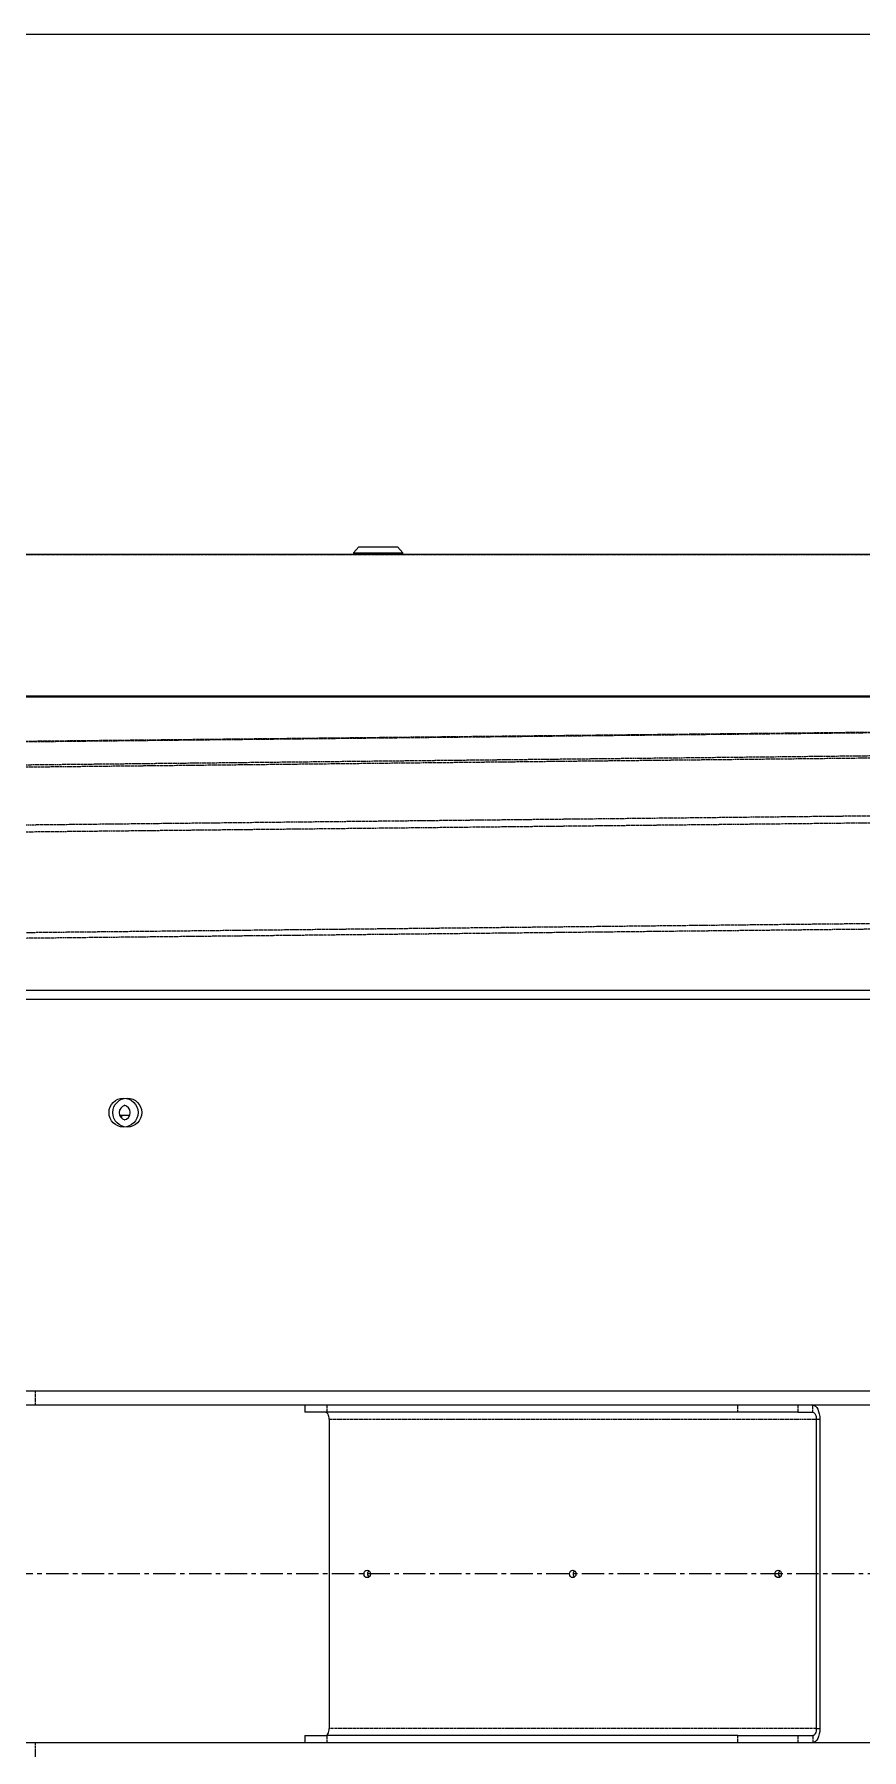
# Model space of a CAD drawing. Header units: millimetres. Extents: x -18594 to 273470, y -238787 to 48452.
# Drawn here: x 35855 to 36326, y -238011 to -237035 of the extents above; entities that cross this region are included whole.
import ezdxf

# ---------------------------------------------------------------- set-up
doc = ezdxf.new("R2010")
doc.units = ezdxf.units.MM
doc.linetypes.add('Xref AGV layout$0$CENTERX2', pattern=[20.32, 12.7, -2.54, 2.54, -2.54])
doc.linetypes.add('Xref AGV layout$0$PHANTOM', pattern=[2.5, 1.25, -0.25, 0.25, -0.25, 0.25, -0.25])
doc.layers.add('AM_BOR', color=4, linetype='Continuous', lineweight=25)
doc.layers.add('Xref AGV layout$0$ANNOTATION', color=5, linetype='Continuous')

# ---------------------------------------------------------------- blocks, each defined once
blk = doc.blocks.new('Xref AGV layout$0$A$C6D3E55E3')
at = {"color": 7, "linetype": 'Continuous', "lineweight": 25}
for p, q in [((3234.81, 1701.82), (2147.25, 1701.82)), ((2729.75, 1706.12), (2726.75, 1702.82)), ((2726.75, 1702.82), (2726.75, 1701.82)), ((2726.75, 1702.82), (2739.92, 1702.82)), ((2729.75, 1706.12), (2740.1, 1706.12)), ((2739.92, 1702.82), (2754.75, 1702.82)), ((2740.1, 1706.12), (2751.75, 1706.12)), ((2754.75, 1702.82), (2751.75, 1706.12)), ((2754.75, 1701.82), (2754.75, 1702.82)), ((3169.56, 1621.18), (2149.25, 1621.18)), ((2149.25, 1620.94), (3171.19, 1620.94)), ((3140.26, 1453.82), (2149.24, 1453.82)), ((2308.91, 1448.82), (3140.91, 1448.82)), ((2593.63, 1382.82), (2599.43, 1382.82)), ((2594.65, 1382.82), (2594.65, 1381.27)), ((2545.78, 1225.82), (2488.52, 1225.82)), ((3102.12, 1225.82), (2545.78, 1225.82)), ((2545.78, 1217.82), (2488.52, 1217.82)), ((3102.12, 1217.82), (2545.78, 1217.82)), ((2698.98, 1217.82), (2698.98, 1213.82)), ((2711.48, 1213.82), (2698.98, 1213.82)), ((2945.3, 1213.82), (2711.48, 1213.82)), ((2979.45, 1213.82), (2945.3, 1213.82)), ((2979.45, 1213.82), (2987.95, 1213.82)), ((2712.82, 1209.82), (2712.82, 1033.82)), ((2989.95, 1209.82), (2989.95, 1033.82)), ((2991.95, 1209.82), (2991.95, 1033.82)), ((2545.78, 1025.82), (2488.52, 1025.82)), ((3102.12, 1025.82), (2545.78, 1025.82)), ((2698.98, 1029.82), (2698.98, 1025.82)), ((2698.98, 1029.82), (2711.48, 1029.82)), ((2945.3, 1029.82), (2711.48, 1029.82)), ((2945.3, 1029.82), (2979.45, 1029.82)), ((2979.45, 1029.82), (2987.95, 1029.82))]:
    blk.add_line(p, q, dxfattribs=at)
at = {"color": 8, "linetype": 'Xref AGV layout$0$PHANTOM', "lineweight": 18}
for p, q in [((2147.25, 1701.76), (3234.57, 1701.76)), ((3156.42, 1602.1), (2147.25, 1591.26)), ((2147.25, 1591.14), (3156.35, 1601.98)), ((3150.22, 1588.6), (2147.25, 1577.83)), ((2147.25, 1576.76), (3149.97, 1587.54)), ((3144.86, 1554.38), (2147.25, 1543.66)), ((2147.25, 1539.87), (3144.55, 1550.58)), ((3142.3, 1493.09), (2147.25, 1482.41)), ((2147.25, 1479.43), (3142.25, 1490.12)), ((2545.78, 1217.82), (2545.78, 1225.82)), ((2711.48, 1217.82), (2711.48, 1213.82)), ((2945.3, 1213.82), (2945.3, 1217.82)), ((2979.45, 1217.82), (2979.45, 1213.82)), ((2987.95, 1213.82), (2987.95, 1217.82)), ((2712.82, 1209.82), (2989.95, 1209.82)), ((2989.95, 1209.82), (2991.95, 1209.82)), ((2545.78, 1017.82), (2545.78, 1025.82)), ((2711.48, 1029.82), (2711.48, 1025.82)), ((2989.95, 1033.82), (2712.82, 1033.82)), ((2945.3, 1025.82), (2945.3, 1029.82)), ((2979.45, 1029.82), (2979.45, 1025.82)), ((2987.95, 1029.82), (2987.95, 1025.82)), ((2989.95, 1033.82), (2991.95, 1033.82))]:
    blk.add_line(p, q, dxfattribs=at)
at = {"color": 7, "linetype": 'Continuous', "lineweight": 25, "flags": 128}
for points in [[(2712.82, 1209.82), (2712.79, 1210.6), (2712.67, 1211.35), (2712.49, 1212.04), (2712.24, 1212.65), (2711.94, 1213.15), (2711.59, 1213.52), (2711.21, 1213.75), (2710.82, 1213.82)], [(2987.95, 1217.82), (2988.73, 1217.67), (2989.48, 1217.21), (2990.17, 1216.47), (2990.78, 1215.48), (2991.28, 1214.27), (2991.65, 1212.88), (2991.88, 1211.38), (2991.95, 1209.82)], [(2987.95, 1213.82), (2988.34, 1213.75), (2988.72, 1213.52), (2989.06, 1213.15), (2989.37, 1212.65), (2989.62, 1212.04), (2989.8, 1211.35), (2989.91, 1210.6), (2989.95, 1209.82)], [(2734.48, 1123.92), (2735.17, 1123.76), (2735.76, 1123.31), (2736.16, 1122.63), (2736.29, 1121.82), (2736.16, 1121.02), (2735.76, 1120.34), (2735.17, 1119.88), (2734.48, 1119.72), (2733.78, 1119.88), (2733.19, 1120.34), (2732.79, 1121.02), (2732.66, 1121.82), (2732.79, 1122.63), (2733.19, 1123.31), (2733.78, 1123.76), (2734.48, 1123.92)], [(2851.39, 1123.92), (2852.08, 1123.76), (2852.67, 1123.31), (2853.07, 1122.63), (2853.21, 1121.82), (2853.07, 1121.02), (2852.67, 1120.34), (2852.08, 1119.88), (2851.39, 1119.72), (2850.69, 1119.88), (2850.1, 1120.34), (2849.71, 1121.02), (2849.57, 1121.82), (2849.71, 1122.63), (2850.1, 1123.31), (2850.69, 1123.76), (2851.39, 1123.92)], [(2968.3, 1123.92), (2969, 1123.76), (2969.59, 1123.31), (2969.98, 1122.63), (2970.12, 1121.82), (2969.98, 1121.02), (2969.59, 1120.34), (2969, 1119.88), (2968.3, 1119.72), (2967.61, 1119.88), (2967.02, 1120.34), (2966.62, 1121.02), (2966.48, 1121.82), (2966.62, 1122.63), (2967.02, 1123.31), (2967.61, 1123.76), (2968.3, 1123.92)], [(2710.82, 1029.82), (2711.21, 1029.9), (2711.59, 1030.13), (2711.94, 1030.5), (2712.24, 1030.99), (2712.49, 1031.6), (2712.67, 1032.29), (2712.79, 1033.04), (2712.82, 1033.82)], [(2991.95, 1033.82), (2991.88, 1032.26), (2991.65, 1030.76), (2991.28, 1029.38), (2990.78, 1028.17), (2990.17, 1027.17), (2989.48, 1026.43), (2988.73, 1025.98), (2987.95, 1025.82)], [(2989.95, 1033.82), (2989.91, 1033.04), (2989.8, 1032.29), (2989.62, 1031.6), (2989.37, 1030.99), (2989.06, 1030.5), (2988.72, 1030.13), (2988.34, 1029.9), (2987.95, 1029.82)]]:
    blk.add_lwpolyline(points, dxfattribs=at)
at = {"color": 7, "linetype": 'Continuous', "lineweight": 25}
for centre in [(2595.84, 1384.32), (2597.96, 1384.32)]:
    blk.add_circle(centre, 8.24, dxfattribs=at)
for centre, radius, start, end in [((2597.6, 1384.33), 4.25, 104.65744, 180.07944), ((2597.6, 1384.33), 4.25, 104.64393, 180.09295), ((2595.45, 1384.32), 4.25, 279.98431, 80.01569), ((2597.6, 1384.32), 4.25, 179.90728, 255.35624), ((2597.6, 1384.32), 4.25, 179.92057, 255.34295), ((2736.89, 1121.82), 2.25, 128.80563, 231.19437), ((2853.8, 1121.82), 2.25, 128.80563, 231.19437), ((2970.71, 1121.82), 2.25, 128.80563, 231.19437)]:
    blk.add_arc(centre, radius, start, end, dxfattribs=at)
at = {"layer": 'Xref AGV layout$0$ANNOTATION', "linetype": 'Xref AGV layout$0$CENTERX2'}
blk.add_line((3438.28, 1121.82), (0, 1121.82), dxfattribs=at)
blk = doc.blocks.new('Xref AGV layout$0$AGV single reverse')
blk.add_lwpolyline([(31012.9, -237035.38), (37046.11, -237035.38), (37046.11, -238787.38), (31012.9, -238787.38)], close=True)
blk.add_blockref('Xref AGV layout$0$A$C6D3E55E3', (33309.86, -239033.2))
blk = doc.blocks.new('Xref AGV layout')
blk.add_blockref('Xref AGV layout$0$AGV single reverse', (0, 0))

msp = doc.modelspace()

# ---------------------------------------------------------------- block references
at = {"layer": 'AM_BOR'}
msp.add_blockref('Xref AGV layout', (0, 0), dxfattribs=at)

doc.saveas('drawing.dxf')
